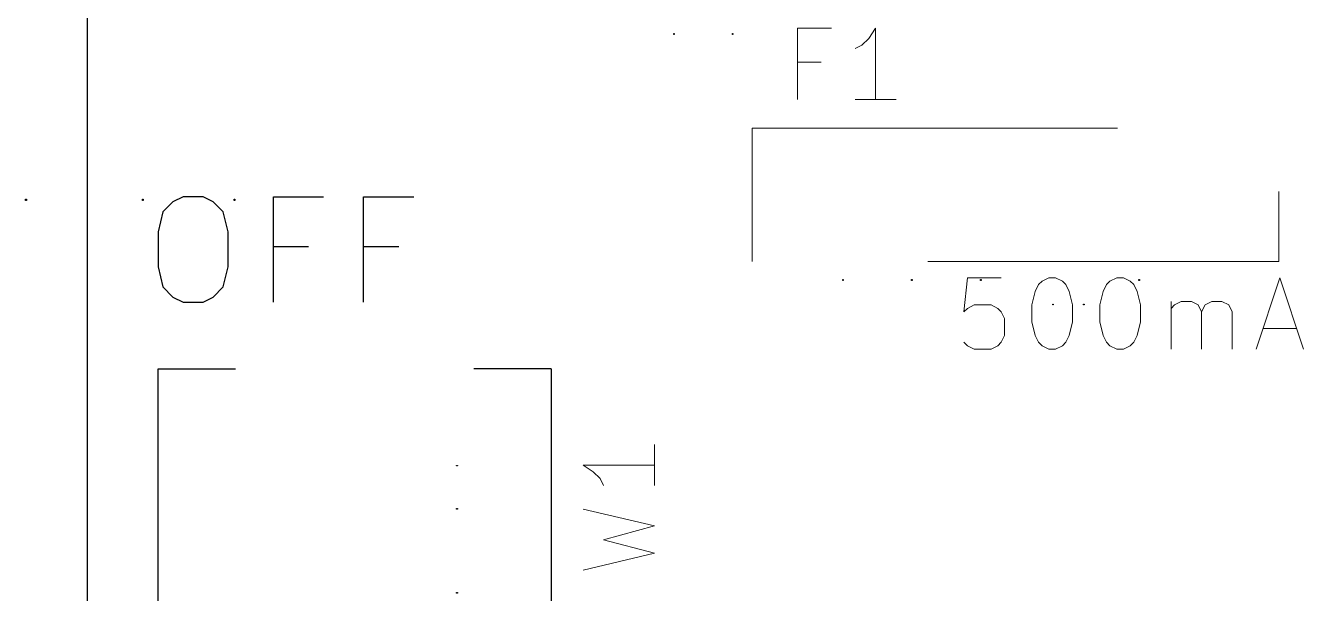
# Model space of a CAD drawing. Header units: millimetres. Extents: x -139 to 75, y -28 to 93.
# Drawn here: x -138.23 to -120.03, y -2.28 to 5.81 of the extents above; entities that cross this region are included whole.
import ezdxf

# ---------------------------------------------------------------- set-up
doc = ezdxf.new("R2010")
doc.units = ezdxf.units.MM
doc.header["$MEASUREMENT"] = 0
doc.header["$XCLIPFRAME"] = 0
doc.layers.add('Layer 1', color=7, linetype='Continuous')
picture_1 = doc.add_image_def('image82.jpg', size_in_pixel=(72, 108))
picture_2 = doc.add_image_def('image83.jpg', size_in_pixel=(51, 108))
picture_3 = doc.add_image_def('image84.jpg', size_in_pixel=(51, 108))
picture_4 = doc.add_image_def('image137.jpg', size_in_pixel=(34, 73))
picture_5 = doc.add_image_def('image138.jpg', size_in_pixel=(20, 73))
picture_6 = doc.add_image_def('image139.jpg', size_in_pixel=(41, 73))
picture_7 = doc.add_image_def('image140.jpg', size_in_pixel=(41, 73))
picture_8 = doc.add_image_def('image141.jpg', size_in_pixel=(41, 73))
picture_9 = doc.add_image_def('image142.jpg', size_in_pixel=(31, 48))
picture_10 = doc.add_image_def('image143.jpg', size_in_pixel=(31, 48))
picture_11 = doc.add_image_def('image144.jpg', size_in_pixel=(48, 73))
picture_12 = doc.add_image_def('image159.jpg', size_in_pixel=(73, 41))
picture_13 = doc.add_image_def('image160.jpg', size_in_pixel=(73, 62))
picture_14 = doc.add_image_def('image161.jpg', size_in_pixel=(73, 20))

msp = doc.modelspace()

# ---------------------------------------------------------------- linework, layer by layer
at = {"layer": 'Layer 1', "color": 52, "lineweight": 30}
msp.add_open_spline([(-137.3555, 19.7364), (-137.3555, 19.7364), (-137.3555, -20.2634), (-137.3555, -20.2634)], degree=3, dxfattribs=at)
at = {"layer": 'Layer 1', "color": 136, "lineweight": 20}
for points, knots in [([(-127.2387, 4.7555), (-127.2387, 4.7555), (-127.2387, 5.7715), (-127.2387, 5.7715), (-127.2387, 5.7715), (-127.2387, 5.7715), (-126.7535, 5.7715), (-126.7535, 5.7715)], [0, 0, 0, 0, 0.3333333, 0.3333333, 0.3333333, 0.3333333, 1, 1, 1, 1]), ([(-126.1261, 4.7555), (-126.1261, 4.7555), (-126.1261, 5.7715), (-126.1261, 5.7715), (-126.1261, 5.7715), (-126.1261, 5.7715), (-126.2227, 5.6267), (-126.2227, 5.6267), (-126.2227, 5.6267), (-126.2227, 5.6267), (-126.3192, 5.5302), (-126.3192, 5.5302), (-126.3192, 5.5302), (-126.3192, 5.5302), (-126.4157, 5.4819), (-126.4157, 5.4819)], [0, 0, 0, 0, 0.2, 0.2, 0.2, 0.2, 0.4, 0.4, 0.4, 0.4, 0.6, 0.6, 0.6, 0.6, 1, 1, 1, 1]), ([(-126.8983, 5.2889), (-126.8983, 5.2889), (-126.8983, 5.2889), (-126.8983, 5.2889), (-126.8983, 5.2889), (-126.8983, 5.2889), (-126.8983, 5.2889), (-126.8983, 5.2889)], [0, 0, 0, 0, 0.3333333, 0.3333333, 0.3333333, 0.3333333, 1, 1, 1, 1]), ([(-127.2387, 4.7555), (-127.2387, 4.7555), (-127.2387, 4.7555), (-127.2387, 4.7555), (-127.2387, 4.7555), (-127.2387, 4.7555), (-127.2387, 4.7555), (-127.2387, 4.7555)], [0, 0, 0, 0, 0.3333333, 0.3333333, 0.3333333, 0.3333333, 1, 1, 1, 1]), ([(-126.1261, 4.7555), (-126.1261, 4.7555), (-126.1261, 4.7555), (-126.1261, 4.7555), (-126.1261, 4.7555), (-126.1261, 4.7555), (-126.1261, 4.7555), (-126.1261, 4.7555)], [0, 0, 0, 0, 0.3333333, 0.3333333, 0.3333333, 0.3333333, 1, 1, 1, 1]), ([(-125.834, 4.7555), (-125.834, 4.7555), (-125.834, 4.7555), (-125.834, 4.7555), (-125.834, 4.7555), (-125.834, 4.7555), (-125.834, 4.7555), (-125.834, 4.7555)], [0, 0, 0, 0, 0.3333333, 0.3333333, 0.3333333, 0.3333333, 1, 1, 1, 1]), ([(-124.3354, 2.2155), (-124.3354, 2.2155), (-124.818, 2.2155), (-124.818, 2.2155), (-124.818, 2.2155), (-124.818, 2.2155), (-124.8663, 1.7329), (-124.8663, 1.7329), (-124.8663, 1.7329), (-124.8663, 1.7329), (-124.818, 1.7812), (-124.818, 1.7812), (-124.818, 1.7812), (-124.818, 1.7812), (-124.7215, 1.8294), (-124.7215, 1.8294), (-124.7215, 1.8294), (-124.7215, 1.8294), (-124.4802, 1.8294), (-124.4802, 1.8294), (-124.4802, 1.8294), (-124.4802, 1.8294), (-124.3837, 1.7812), (-124.3837, 1.7812), (-124.3837, 1.7812), (-124.3837, 1.7812), (-124.3354, 1.7329), (-124.3354, 1.7329), (-124.3354, 1.7329), (-124.3354, 1.7329), (-124.2872, 1.6364), (-124.2872, 1.6364), (-124.2872, 1.6364), (-124.2872, 1.6364), (-124.2872, 1.3951), (-124.2872, 1.3951), (-124.2872, 1.3951), (-124.2872, 1.3951), (-124.3354, 1.2986), (-124.3354, 1.2986), (-124.3354, 1.2986), (-124.3354, 1.2986), (-124.3837, 1.2478), (-124.3837, 1.2478), (-124.3837, 1.2478), (-124.3837, 1.2478), (-124.4802, 1.1995), (-124.4802, 1.1995), (-124.4802, 1.1995), (-124.4802, 1.1995), (-124.7215, 1.1995), (-124.7215, 1.1995), (-124.7215, 1.1995), (-124.7215, 1.1995), (-124.818, 1.2478), (-124.818, 1.2478), (-124.818, 1.2478), (-124.818, 1.2478), (-124.8663, 1.2986), (-124.8663, 1.2986)], [0, 0, 0, 0, 0.0625, 0.0625, 0.0625, 0.0625, 0.125, 0.125, 0.125, 0.125, 0.1875, 0.1875, 0.1875, 0.1875, 0.25, 0.25, 0.25, 0.25, 0.3125, 0.3125, 0.3125, 0.3125, 0.375, 0.375, 0.375, 0.375, 0.4375, 0.4375, 0.4375, 0.4375, 0.5, 0.5, 0.5, 0.5, 0.5625, 0.5625, 0.5625, 0.5625, 0.625, 0.625, 0.625, 0.625, 0.6875, 0.6875, 0.6875, 0.6875, 0.75, 0.75, 0.75, 0.75, 0.8125, 0.8125, 0.8125, 0.8125, 0.875, 0.875, 0.875, 0.875, 1, 1, 1, 1]), ([(-124.3354, 2.2155), (-124.3354, 2.2155), (-124.3354, 2.2155), (-124.3354, 2.2155), (-124.3354, 2.2155), (-124.3354, 2.2155), (-124.3354, 2.2155), (-124.3354, 2.2155)], [0, 0, 0, 0, 0.3333333, 0.3333333, 0.3333333, 0.3333333, 1, 1, 1, 1]), ([(-123.6573, 2.2155), (-123.6573, 2.2155), (-123.5607, 2.2155), (-123.5607, 2.2155), (-123.5607, 2.2155), (-123.5607, 2.2155), (-123.4642, 2.1672), (-123.4642, 2.1672), (-123.4642, 2.1672), (-123.4642, 2.1672), (-123.416, 2.119), (-123.416, 2.119), (-123.416, 2.119), (-123.416, 2.119), (-123.3677, 2.0225), (-123.3677, 2.0225), (-123.3677, 2.0225), (-123.3677, 2.0225), (-123.3194, 1.8294), (-123.3194, 1.8294), (-123.3194, 1.8294), (-123.3194, 1.8294), (-123.3194, 1.5881), (-123.3194, 1.5881), (-123.3194, 1.5881), (-123.3194, 1.5881), (-123.3677, 1.3951), (-123.3677, 1.3951), (-123.3677, 1.3951), (-123.3677, 1.3951), (-123.416, 1.2986), (-123.416, 1.2986), (-123.416, 1.2986), (-123.416, 1.2986), (-123.4642, 1.2478), (-123.4642, 1.2478), (-123.4642, 1.2478), (-123.4642, 1.2478), (-123.5607, 1.1995), (-123.5607, 1.1995), (-123.5607, 1.1995), (-123.5607, 1.1995), (-123.6573, 1.1995), (-123.6573, 1.1995), (-123.6573, 1.1995), (-123.6573, 1.1995), (-123.7538, 1.2478), (-123.7538, 1.2478), (-123.7538, 1.2478), (-123.7538, 1.2478), (-123.802, 1.2986), (-123.802, 1.2986), (-123.802, 1.2986), (-123.802, 1.2986), (-123.8503, 1.3951), (-123.8503, 1.3951), (-123.8503, 1.3951), (-123.8503, 1.3951), (-123.8986, 1.5881), (-123.8986, 1.5881), (-123.8986, 1.5881), (-123.8986, 1.5881), (-123.8986, 1.8294), (-123.8986, 1.8294), (-123.8986, 1.8294), (-123.8986, 1.8294), (-123.8503, 2.0225), (-123.8503, 2.0225), (-123.8503, 2.0225), (-123.8503, 2.0225), (-123.802, 2.119), (-123.802, 2.119), (-123.802, 2.119), (-123.802, 2.119), (-123.7538, 2.1672), (-123.7538, 2.1672), (-123.7538, 2.1672), (-123.7538, 2.1672), (-123.6573, 2.2155), (-123.6573, 2.2155)], [0, 0, 0, 0, 0.047619, 0.047619, 0.047619, 0.047619, 0.0952381, 0.0952381, 0.0952381, 0.0952381, 0.1428571, 0.1428571, 0.1428571, 0.1428571, 0.1904762, 0.1904762, 0.1904762, 0.1904762, 0.2380952, 0.2380952, 0.2380952, 0.2380952, 0.2857143, 0.2857143, 0.2857143, 0.2857143, 0.3333333, 0.3333333, 0.3333333, 0.3333333, 0.3809524, 0.3809524, 0.3809524, 0.3809524, 0.4285714, 0.4285714, 0.4285714, 0.4285714, 0.4761905, 0.4761905, 0.4761905, 0.4761905, 0.5238095, 0.5238095, 0.5238095, 0.5238095, 0.5714286, 0.5714286, 0.5714286, 0.5714286, 0.6190476, 0.6190476, 0.6190476, 0.6190476, 0.6666667, 0.6666667, 0.6666667, 0.6666667, 0.7142857, 0.7142857, 0.7142857, 0.7142857, 0.7619048, 0.7619048, 0.7619048, 0.7619048, 0.8095238, 0.8095238, 0.8095238, 0.8095238, 0.8571429, 0.8571429, 0.8571429, 0.8571429, 0.9047619, 0.9047619, 0.9047619, 0.9047619, 1, 1, 1, 1]), ([(-122.6895, 2.2155), (-122.6895, 2.2155), (-122.593, 2.2155), (-122.593, 2.2155), (-122.593, 2.2155), (-122.593, 2.2155), (-122.4965, 2.1672), (-122.4965, 2.1672), (-122.4965, 2.1672), (-122.4965, 2.1672), (-122.4482, 2.119), (-122.4482, 2.119), (-122.4482, 2.119), (-122.4482, 2.119), (-122.4, 2.0225), (-122.4, 2.0225), (-122.4, 2.0225), (-122.4, 2.0225), (-122.3517, 1.8294), (-122.3517, 1.8294), (-122.3517, 1.8294), (-122.3517, 1.8294), (-122.3517, 1.5881), (-122.3517, 1.5881), (-122.3517, 1.5881), (-122.3517, 1.5881), (-122.4, 1.3951), (-122.4, 1.3951), (-122.4, 1.3951), (-122.4, 1.3951), (-122.4482, 1.2986), (-122.4482, 1.2986), (-122.4482, 1.2986), (-122.4482, 1.2986), (-122.4965, 1.2478), (-122.4965, 1.2478), (-122.4965, 1.2478), (-122.4965, 1.2478), (-122.593, 1.1995), (-122.593, 1.1995), (-122.593, 1.1995), (-122.593, 1.1995), (-122.6895, 1.1995), (-122.6895, 1.1995), (-122.6895, 1.1995), (-122.6895, 1.1995), (-122.786, 1.2478), (-122.786, 1.2478), (-122.786, 1.2478), (-122.786, 1.2478), (-122.8343, 1.2986), (-122.8343, 1.2986), (-122.8343, 1.2986), (-122.8343, 1.2986), (-122.8826, 1.3951), (-122.8826, 1.3951), (-122.8826, 1.3951), (-122.8826, 1.3951), (-122.9308, 1.5881), (-122.9308, 1.5881), (-122.9308, 1.5881), (-122.9308, 1.5881), (-122.9308, 1.8294), (-122.9308, 1.8294), (-122.9308, 1.8294), (-122.9308, 1.8294), (-122.8826, 2.0225), (-122.8826, 2.0225), (-122.8826, 2.0225), (-122.8826, 2.0225), (-122.8343, 2.119), (-122.8343, 2.119), (-122.8343, 2.119), (-122.8343, 2.119), (-122.786, 2.1672), (-122.786, 2.1672), (-122.786, 2.1672), (-122.786, 2.1672), (-122.6895, 2.2155), (-122.6895, 2.2155)], [0, 0, 0, 0, 0.047619, 0.047619, 0.047619, 0.047619, 0.0952381, 0.0952381, 0.0952381, 0.0952381, 0.1428571, 0.1428571, 0.1428571, 0.1428571, 0.1904762, 0.1904762, 0.1904762, 0.1904762, 0.2380952, 0.2380952, 0.2380952, 0.2380952, 0.2857143, 0.2857143, 0.2857143, 0.2857143, 0.3333333, 0.3333333, 0.3333333, 0.3333333, 0.3809524, 0.3809524, 0.3809524, 0.3809524, 0.4285714, 0.4285714, 0.4285714, 0.4285714, 0.4761905, 0.4761905, 0.4761905, 0.4761905, 0.5238095, 0.5238095, 0.5238095, 0.5238095, 0.5714286, 0.5714286, 0.5714286, 0.5714286, 0.6190476, 0.6190476, 0.6190476, 0.6190476, 0.6666667, 0.6666667, 0.6666667, 0.6666667, 0.7142857, 0.7142857, 0.7142857, 0.7142857, 0.7619048, 0.7619048, 0.7619048, 0.7619048, 0.8095238, 0.8095238, 0.8095238, 0.8095238, 0.8571429, 0.8571429, 0.8571429, 0.8571429, 0.9047619, 0.9047619, 0.9047619, 0.9047619, 1, 1, 1, 1]), ([(-120.7058, 1.1995), (-120.7058, 1.1995), (-120.368, 2.2155), (-120.368, 2.2155), (-120.368, 2.2155), (-120.368, 2.2155), (-120.0301, 1.1995), (-120.0301, 1.1995)], [0, 0, 0, 0, 0.3333333, 0.3333333, 0.3333333, 0.3333333, 1, 1, 1, 1]), ([(-121.9148, 1.7812), (-121.9148, 1.7812), (-121.8666, 1.8294), (-121.8666, 1.8294), (-121.8666, 1.8294), (-121.8666, 1.8294), (-121.77, 1.8777), (-121.77, 1.8777), (-121.77, 1.8777), (-121.77, 1.8777), (-121.6253, 1.8777), (-121.6253, 1.8777), (-121.6253, 1.8777), (-121.6253, 1.8777), (-121.5287, 1.8294), (-121.5287, 1.8294), (-121.5287, 1.8294), (-121.5287, 1.8294), (-121.4805, 1.7329), (-121.4805, 1.7329), (-121.4805, 1.7329), (-121.4805, 1.7329), (-121.4805, 1.1995), (-121.4805, 1.1995)], [0, 0, 0, 0, 0.1428571, 0.1428571, 0.1428571, 0.1428571, 0.2857143, 0.2857143, 0.2857143, 0.2857143, 0.4285714, 0.4285714, 0.4285714, 0.4285714, 0.5714286, 0.5714286, 0.5714286, 0.5714286, 0.7142857, 0.7142857, 0.7142857, 0.7142857, 1, 1, 1, 1]), ([(-121.4805, 1.7329), (-121.4805, 1.7329), (-121.4322, 1.8294), (-121.4322, 1.8294), (-121.4322, 1.8294), (-121.4322, 1.8294), (-121.3357, 1.8777), (-121.3357, 1.8777), (-121.3357, 1.8777), (-121.3357, 1.8777), (-121.1909, 1.8777), (-121.1909, 1.8777), (-121.1909, 1.8777), (-121.1909, 1.8777), (-121.0944, 1.8294), (-121.0944, 1.8294), (-121.0944, 1.8294), (-121.0944, 1.8294), (-121.0461, 1.7329), (-121.0461, 1.7329), (-121.0461, 1.7329), (-121.0461, 1.7329), (-121.0461, 1.1995), (-121.0461, 1.1995)], [0, 0, 0, 0, 0.1428571, 0.1428571, 0.1428571, 0.1428571, 0.2857143, 0.2857143, 0.2857143, 0.2857143, 0.4285714, 0.4285714, 0.4285714, 0.4285714, 0.5714286, 0.5714286, 0.5714286, 0.5714286, 0.7142857, 0.7142857, 0.7142857, 0.7142857, 1, 1, 1, 1]), ([(-121.9148, 1.7812), (-121.9148, 1.7812), (-121.9148, 1.7812), (-121.9148, 1.7812), (-121.9148, 1.7812), (-121.9148, 1.7812), (-121.9148, 1.7812), (-121.9148, 1.7812)], [0, 0, 0, 0, 0.3333333, 0.3333333, 0.3333333, 0.3333333, 1, 1, 1, 1]), ([(-121.4805, 1.7329), (-121.4805, 1.7329), (-121.4805, 1.7329), (-121.4805, 1.7329), (-121.4805, 1.7329), (-121.4805, 1.7329), (-121.4805, 1.7329), (-121.4805, 1.7329)], [0, 0, 0, 0, 0.3333333, 0.3333333, 0.3333333, 0.3333333, 1, 1, 1, 1]), ([(-120.6093, 1.4916), (-120.6093, 1.4916), (-120.6093, 1.4916), (-120.6093, 1.4916), (-120.6093, 1.4916), (-120.6093, 1.4916), (-120.6093, 1.4916), (-120.6093, 1.4916)], [0, 0, 0, 0, 0.3333333, 0.3333333, 0.3333333, 0.3333333, 1, 1, 1, 1]), ([(-121.9148, 1.1995), (-121.9148, 1.1995), (-121.9148, 1.1995), (-121.9148, 1.1995), (-121.9148, 1.1995), (-121.9148, 1.1995), (-121.9148, 1.1995), (-121.9148, 1.1995)], [0, 0, 0, 0, 0.3333333, 0.3333333, 0.3333333, 0.3333333, 1, 1, 1, 1]), ([(-120.7058, 1.1995), (-120.7058, 1.1995), (-120.7058, 1.1995), (-120.7058, 1.1995), (-120.7058, 1.1995), (-120.7058, 1.1995), (-120.7058, 1.1995), (-120.7058, 1.1995)], [0, 0, 0, 0, 0.3333333, 0.3333333, 0.3333333, 0.3333333, 1, 1, 1, 1]), ([(-129.2757, -0.1594), (-129.2757, -0.1594), (-129.2757, -0.1594), (-129.2757, -0.1594), (-129.2757, -0.1594), (-129.2757, -0.1594), (-129.2757, -0.1594), (-129.2757, -0.1594)], [0, 0, 0, 0, 0.3333333, 0.3333333, 0.3333333, 0.3333333, 1, 1, 1, 1]), ([(-129.2757, -0.4515), (-129.2757, -0.4515), (-130.2917, -0.4515), (-130.2917, -0.4515), (-130.2917, -0.4515), (-130.2917, -0.4515), (-130.147, -0.548), (-130.147, -0.548), (-130.147, -0.548), (-130.147, -0.548), (-130.0504, -0.6445), (-130.0504, -0.6445), (-130.0504, -0.6445), (-130.0504, -0.6445), (-130.0022, -0.7411), (-130.0022, -0.7411)], [0, 0, 0, 0, 0.2, 0.2, 0.2, 0.2, 0.4, 0.4, 0.4, 0.4, 0.6, 0.6, 0.6, 0.6, 1, 1, 1, 1]), ([(-129.2757, -0.4515), (-129.2757, -0.4515), (-129.2757, -0.4515), (-129.2757, -0.4515), (-129.2757, -0.4515), (-129.2757, -0.4515), (-129.2757, -0.4515), (-129.2757, -0.4515)], [0, 0, 0, 0, 0.3333333, 0.3333333, 0.3333333, 0.3333333, 1, 1, 1, 1]), ([(-130.2917, -1.95), (-130.2917, -1.95), (-129.2757, -1.7087), (-129.2757, -1.7087), (-129.2757, -1.7087), (-129.2757, -1.7087), (-130.0022, -1.5158), (-130.0022, -1.5158), (-130.0022, -1.5158), (-130.0022, -1.5158), (-129.2757, -1.3202), (-129.2757, -1.3202), (-129.2757, -1.3202), (-129.2757, -1.3202), (-130.2917, -1.0789), (-130.2917, -1.0789)], [0, 0, 0, 0, 0.2, 0.2, 0.2, 0.2, 0.4, 0.4, 0.4, 0.4, 0.6, 0.6, 0.6, 0.6, 1, 1, 1, 1]), ([(-130.2917, -1.95), (-130.2917, -1.95), (-130.2917, -1.95), (-130.2917, -1.95), (-130.2917, -1.95), (-130.2917, -1.95), (-130.2917, -1.95), (-130.2917, -1.95)], [0, 0, 0, 0, 0.3333333, 0.3333333, 0.3333333, 0.3333333, 1, 1, 1, 1])]:
    msp.add_open_spline(points, degree=3, knots=knots, dxfattribs=at)
for points in [[(-126.8983, 5.2889), (-126.8983, 5.2889), (-127.2387, 5.2889), (-127.2387, 5.2889)], [(-125.834, 4.7555), (-125.834, 4.7555), (-126.4157, 4.7555), (-126.4157, 4.7555)], [(-121.9148, 1.1995), (-121.9148, 1.1995), (-121.9148, 1.8777), (-121.9148, 1.8777)], [(-120.6093, 1.4916), (-120.6093, 1.4916), (-120.1267, 1.4916), (-120.1267, 1.4916)], [(-129.2757, -0.1594), (-129.2757, -0.1594), (-129.2757, -0.7411), (-129.2757, -0.7411)]]:
    msp.add_open_spline(points, degree=3, dxfattribs=at)
at = {"layer": 'Layer 1', "color": 136, "lineweight": 15}
for points in [[(-127.8813, 2.4466), (-127.8813, 2.4466), (-127.8813, 4.3466), (-127.8813, 4.3466)], [(-127.8813, 4.3466), (-127.8813, 4.3466), (-122.6794, 4.3466), (-122.6794, 4.3466)], [(-120.3807, 2.4466), (-120.3807, 2.4466), (-120.3807, 3.4474), (-120.3807, 3.4474)], [(-120.3807, 2.4466), (-120.3807, 2.4466), (-125.3794, 2.4466), (-125.3794, 2.4466)]]:
    msp.add_open_spline(points, degree=3, dxfattribs=at)
for points in [[(-127.8813, 4.3466), (-127.8813, 4.3466), (-127.8813, 4.3466), (-127.8813, 4.3466), (-127.8813, 4.3466), (-127.8813, 4.3466), (-127.8813, 4.3466), (-127.8813, 4.3466)], [(-127.8813, 2.4466), (-127.8813, 2.4466), (-127.8813, 2.4466), (-127.8813, 2.4466), (-127.8813, 2.4466), (-127.8813, 2.4466), (-127.8813, 2.4466), (-127.8813, 2.4466)], [(-120.3807, 2.4466), (-120.3807, 2.4466), (-120.3807, 2.4466), (-120.3807, 2.4466), (-120.3807, 2.4466), (-120.3807, 2.4466), (-120.3807, 2.4466), (-120.3807, 2.4466)], [(-120.3807, 2.4466), (-120.3807, 2.4466), (-120.3807, 2.4466), (-120.3807, 2.4466), (-120.3807, 2.4466), (-120.3807, 2.4466), (-120.3807, 2.4466), (-120.3807, 2.4466)]]:
    msp.add_open_spline(points, degree=3, knots=[0, 0, 0, 0, 0.3333333, 0.3333333, 0.3333333, 0.3333333, 1, 1, 1, 1], dxfattribs=at)
at = {"layer": 'Layer 1', "color": 136, "lineweight": 30}
for points, knots in [([(-135.989, 3.3712), (-135.989, 3.3712), (-135.7045, 3.3712), (-135.7045, 3.3712), (-135.7045, 3.3712), (-135.7045, 3.3712), (-135.5622, 3.3001), (-135.5622, 3.3001), (-135.5622, 3.3001), (-135.5622, 3.3001), (-135.4175, 3.1553), (-135.4175, 3.1553), (-135.4175, 3.1553), (-135.4175, 3.1553), (-135.3463, 2.8708), (-135.3463, 2.8708), (-135.3463, 2.8708), (-135.3463, 2.8708), (-135.3463, 2.3704), (-135.3463, 2.3704), (-135.3463, 2.3704), (-135.3463, 2.3704), (-135.4175, 2.086), (-135.4175, 2.086), (-135.4175, 2.086), (-135.4175, 2.086), (-135.5622, 1.9412), (-135.5622, 1.9412), (-135.5622, 1.9412), (-135.5622, 1.9412), (-135.7045, 1.8701), (-135.7045, 1.8701), (-135.7045, 1.8701), (-135.7045, 1.8701), (-135.989, 1.8701), (-135.989, 1.8701), (-135.989, 1.8701), (-135.989, 1.8701), (-136.1337, 1.9412), (-136.1337, 1.9412), (-136.1337, 1.9412), (-136.1337, 1.9412), (-136.276, 2.086), (-136.276, 2.086), (-136.276, 2.086), (-136.276, 2.086), (-136.3471, 2.3704), (-136.3471, 2.3704), (-136.3471, 2.3704), (-136.3471, 2.3704), (-136.3471, 2.8708), (-136.3471, 2.8708), (-136.3471, 2.8708), (-136.3471, 2.8708), (-136.276, 3.1553), (-136.276, 3.1553), (-136.276, 3.1553), (-136.276, 3.1553), (-136.1337, 3.3001), (-136.1337, 3.3001), (-136.1337, 3.3001), (-136.1337, 3.3001), (-135.989, 3.3712), (-135.989, 3.3712)], [0, 0, 0, 0, 0.0588235, 0.0588235, 0.0588235, 0.0588235, 0.1176471, 0.1176471, 0.1176471, 0.1176471, 0.1764706, 0.1764706, 0.1764706, 0.1764706, 0.2352941, 0.2352941, 0.2352941, 0.2352941, 0.2941176, 0.2941176, 0.2941176, 0.2941176, 0.3529412, 0.3529412, 0.3529412, 0.3529412, 0.4117647, 0.4117647, 0.4117647, 0.4117647, 0.4705882, 0.4705882, 0.4705882, 0.4705882, 0.5294118, 0.5294118, 0.5294118, 0.5294118, 0.5882353, 0.5882353, 0.5882353, 0.5882353, 0.6470588, 0.6470588, 0.6470588, 0.6470588, 0.7058824, 0.7058824, 0.7058824, 0.7058824, 0.7647059, 0.7647059, 0.7647059, 0.7647059, 0.8235294, 0.8235294, 0.8235294, 0.8235294, 0.8823529, 0.8823529, 0.8823529, 0.8823529, 1, 1, 1, 1]), ([(-134.7037, 1.8701), (-134.7037, 1.8701), (-134.7037, 3.3712), (-134.7037, 3.3712), (-134.7037, 3.3712), (-134.7037, 3.3712), (-133.99, 3.3712), (-133.99, 3.3712)], [0, 0, 0, 0, 0.3333333, 0.3333333, 0.3333333, 0.3333333, 1, 1, 1, 1]), ([(-133.4185, 1.8701), (-133.4185, 1.8701), (-133.4185, 3.3712), (-133.4185, 3.3712), (-133.4185, 3.3712), (-133.4185, 3.3712), (-132.7047, 3.3712), (-132.7047, 3.3712)], [0, 0, 0, 0, 0.3333333, 0.3333333, 0.3333333, 0.3333333, 1, 1, 1, 1]), ([(-134.2033, 2.6575), (-134.2033, 2.6575), (-134.2033, 2.6575), (-134.2033, 2.6575), (-134.2033, 2.6575), (-134.2033, 2.6575), (-134.2033, 2.6575), (-134.2033, 2.6575)], [0, 0, 0, 0, 0.3333333, 0.3333333, 0.3333333, 0.3333333, 1, 1, 1, 1]), ([(-132.9181, 2.6575), (-132.9181, 2.6575), (-132.9181, 2.6575), (-132.9181, 2.6575), (-132.9181, 2.6575), (-132.9181, 2.6575), (-132.9181, 2.6575), (-132.9181, 2.6575)], [0, 0, 0, 0, 0.3333333, 0.3333333, 0.3333333, 0.3333333, 1, 1, 1, 1]), ([(-134.7037, 1.8701), (-134.7037, 1.8701), (-134.7037, 1.8701), (-134.7037, 1.8701), (-134.7037, 1.8701), (-134.7037, 1.8701), (-134.7037, 1.8701), (-134.7037, 1.8701)], [0, 0, 0, 0, 0.3333333, 0.3333333, 0.3333333, 0.3333333, 1, 1, 1, 1]), ([(-133.4185, 1.8701), (-133.4185, 1.8701), (-133.4185, 1.8701), (-133.4185, 1.8701), (-133.4185, 1.8701), (-133.4185, 1.8701), (-133.4185, 1.8701), (-133.4185, 1.8701)], [0, 0, 0, 0, 0.3333333, 0.3333333, 0.3333333, 0.3333333, 1, 1, 1, 1]), ([(-136.3446, 0.9201), (-136.3446, 0.9201), (-136.3446, 0.9201), (-136.3446, 0.9201), (-136.3446, 0.9201), (-136.3446, 0.9201), (-136.3446, 0.9201), (-136.3446, 0.9201)], [0, 0, 0, 0, 0.3333333, 0.3333333, 0.3333333, 0.3333333, 1, 1, 1, 1]), ([(-130.7464, 0.9201), (-130.7464, 0.9201), (-130.7464, 0.9201), (-130.7464, 0.9201), (-130.7464, 0.9201), (-130.7464, 0.9201), (-130.7464, 0.9201), (-130.7464, 0.9201)], [0, 0, 0, 0, 0.3333333, 0.3333333, 0.3333333, 0.3333333, 1, 1, 1, 1]), ([(-130.7464, 0.9201), (-130.7464, 0.9201), (-130.7464, 0.9201), (-130.7464, 0.9201), (-130.7464, 0.9201), (-130.7464, 0.9201), (-130.7464, 0.9201), (-130.7464, 0.9201)], [0, 0, 0, 0, 0.3333333, 0.3333333, 0.3333333, 0.3333333, 1, 1, 1, 1])]:
    msp.add_open_spline(points, degree=3, knots=knots, dxfattribs=at)
for points in [[(-134.2033, 2.6575), (-134.2033, 2.6575), (-134.7037, 2.6575), (-134.7037, 2.6575)], [(-132.9181, 2.6575), (-132.9181, 2.6575), (-133.4185, 2.6575), (-133.4185, 2.6575)], [(-136.3446, 0.9201), (-136.3446, 0.9201), (-135.2447, 0.9201), (-135.2447, 0.9201)], [(-136.3446, -12.0795), (-136.3446, -12.0795), (-136.3446, 0.9201), (-136.3446, 0.9201)], [(-130.7464, 0.9201), (-130.7464, 0.9201), (-131.8462, 0.9201), (-131.8462, 0.9201)], [(-130.7464, 0.9201), (-130.7464, 0.9201), (-130.7464, -12.0795), (-130.7464, -12.0795)]]:
    msp.add_open_spline(points, degree=3, dxfattribs=at)

# ---------------------------------------------------------------- pictures from other files: only their frames are drawn
at = {"layer": 'Layer 1', "color": 136}
image = msp.add_image(picture_4, insert=(-127.2387, 4.7555), size_in_units=(0.4722, 1.0139), dxfattribs=at)
image.set_boundary_path([(-127.239, 4.755), (-126.754, 5.771)])
image.dxf.flags = 3
image = msp.add_image(picture_5, insert=(-126.4157, 4.7555), size_in_units=(0.2778, 1.0139), dxfattribs=at)
image.set_boundary_path([(-126.416, 4.755), (-126.126, 5.771)])
image.dxf.flags = 3
image = msp.add_image(picture_1, insert=(-136.3471, 1.8701), size_in_units=(1, 1.5), dxfattribs=at)
image.set_boundary_path([(-136.347, 1.87), (-135.346, 3.371)])
image.dxf.flags = 3
image = msp.add_image(picture_2, insert=(-134.7037, 1.8701), size_in_units=(0.7083, 1.5), dxfattribs=at)
image.set_boundary_path([(-134.704, 1.87), (-133.99, 3.371)])
image.dxf.flags = 3
image = msp.add_image(picture_3, insert=(-133.4185, 1.8701), size_in_units=(0.7083, 1.5), dxfattribs=at)
image.set_boundary_path([(-133.418, 1.87), (-132.705, 3.371)])
image.dxf.flags = 3
image = msp.add_image(picture_6, insert=(-124.8663, 1.1995), size_in_units=(0.5694, 1.0139), dxfattribs=at)
image.set_boundary_path([(-124.866, 1.2), (-124.287, 2.216)])
image.dxf.flags = 3
image = msp.add_image(picture_7, insert=(-123.8986, 1.1995), size_in_units=(0.5694, 1.0139), dxfattribs=at)
image.set_boundary_path([(-123.899, 1.2), (-123.32, 2.216)])
image.dxf.flags = 3
image = msp.add_image(picture_8, insert=(-122.9308, 1.1995), size_in_units=(0.5694, 1.0139), dxfattribs=at)
image.set_boundary_path([(-122.931, 1.2), (-122.352, 2.216)])
image.dxf.flags = 3
image = msp.add_image(picture_11, insert=(-120.7058, 1.1995), size_in_units=(0.6667, 1.0139), dxfattribs=at)
image.set_boundary_path([(-120.706, 1.2), (-120.03, 2.216)])
image.dxf.flags = 3
image = msp.add_image(picture_9, insert=(-121.9148, 1.1995), size_in_units=(0.4306, 0.6667), dxfattribs=at)
image.set_boundary_path([(-121.915, 1.2), (-121.48, 1.878)])
image.dxf.flags = 3
image = msp.add_image(picture_10, insert=(-121.4805, 1.1995), size_in_units=(0.4306, 0.6667), dxfattribs=at)
image.set_boundary_path([(-121.48, 1.2), (-121.046, 1.878)])
image.dxf.flags = 3
image = msp.add_image(picture_14, insert=(-130.2917, -0.7411), size_in_units=(1.0139, 0.2778), dxfattribs=at)
image.set_boundary_path([(-130.292, -0.741), (-129.276, -0.452)])
image.dxf.flags = 3
image = msp.add_image(picture_13, insert=(-130.2917, -1.95), size_in_units=(1.0139, 0.8611), dxfattribs=at)
image.set_boundary_path([(-130.292, -1.95), (-129.276, -1.079)])
image.dxf.flags = 3
image = msp.add_image(picture_12, insert=(-130.2917, -2.8695), size_in_units=(1.0139, 0.5694), dxfattribs=at)
image.set_boundary_path([(-130.292, -2.87), (-129.276, -2.288)])
image.dxf.flags = 3

doc.saveas('drawing.dxf')
